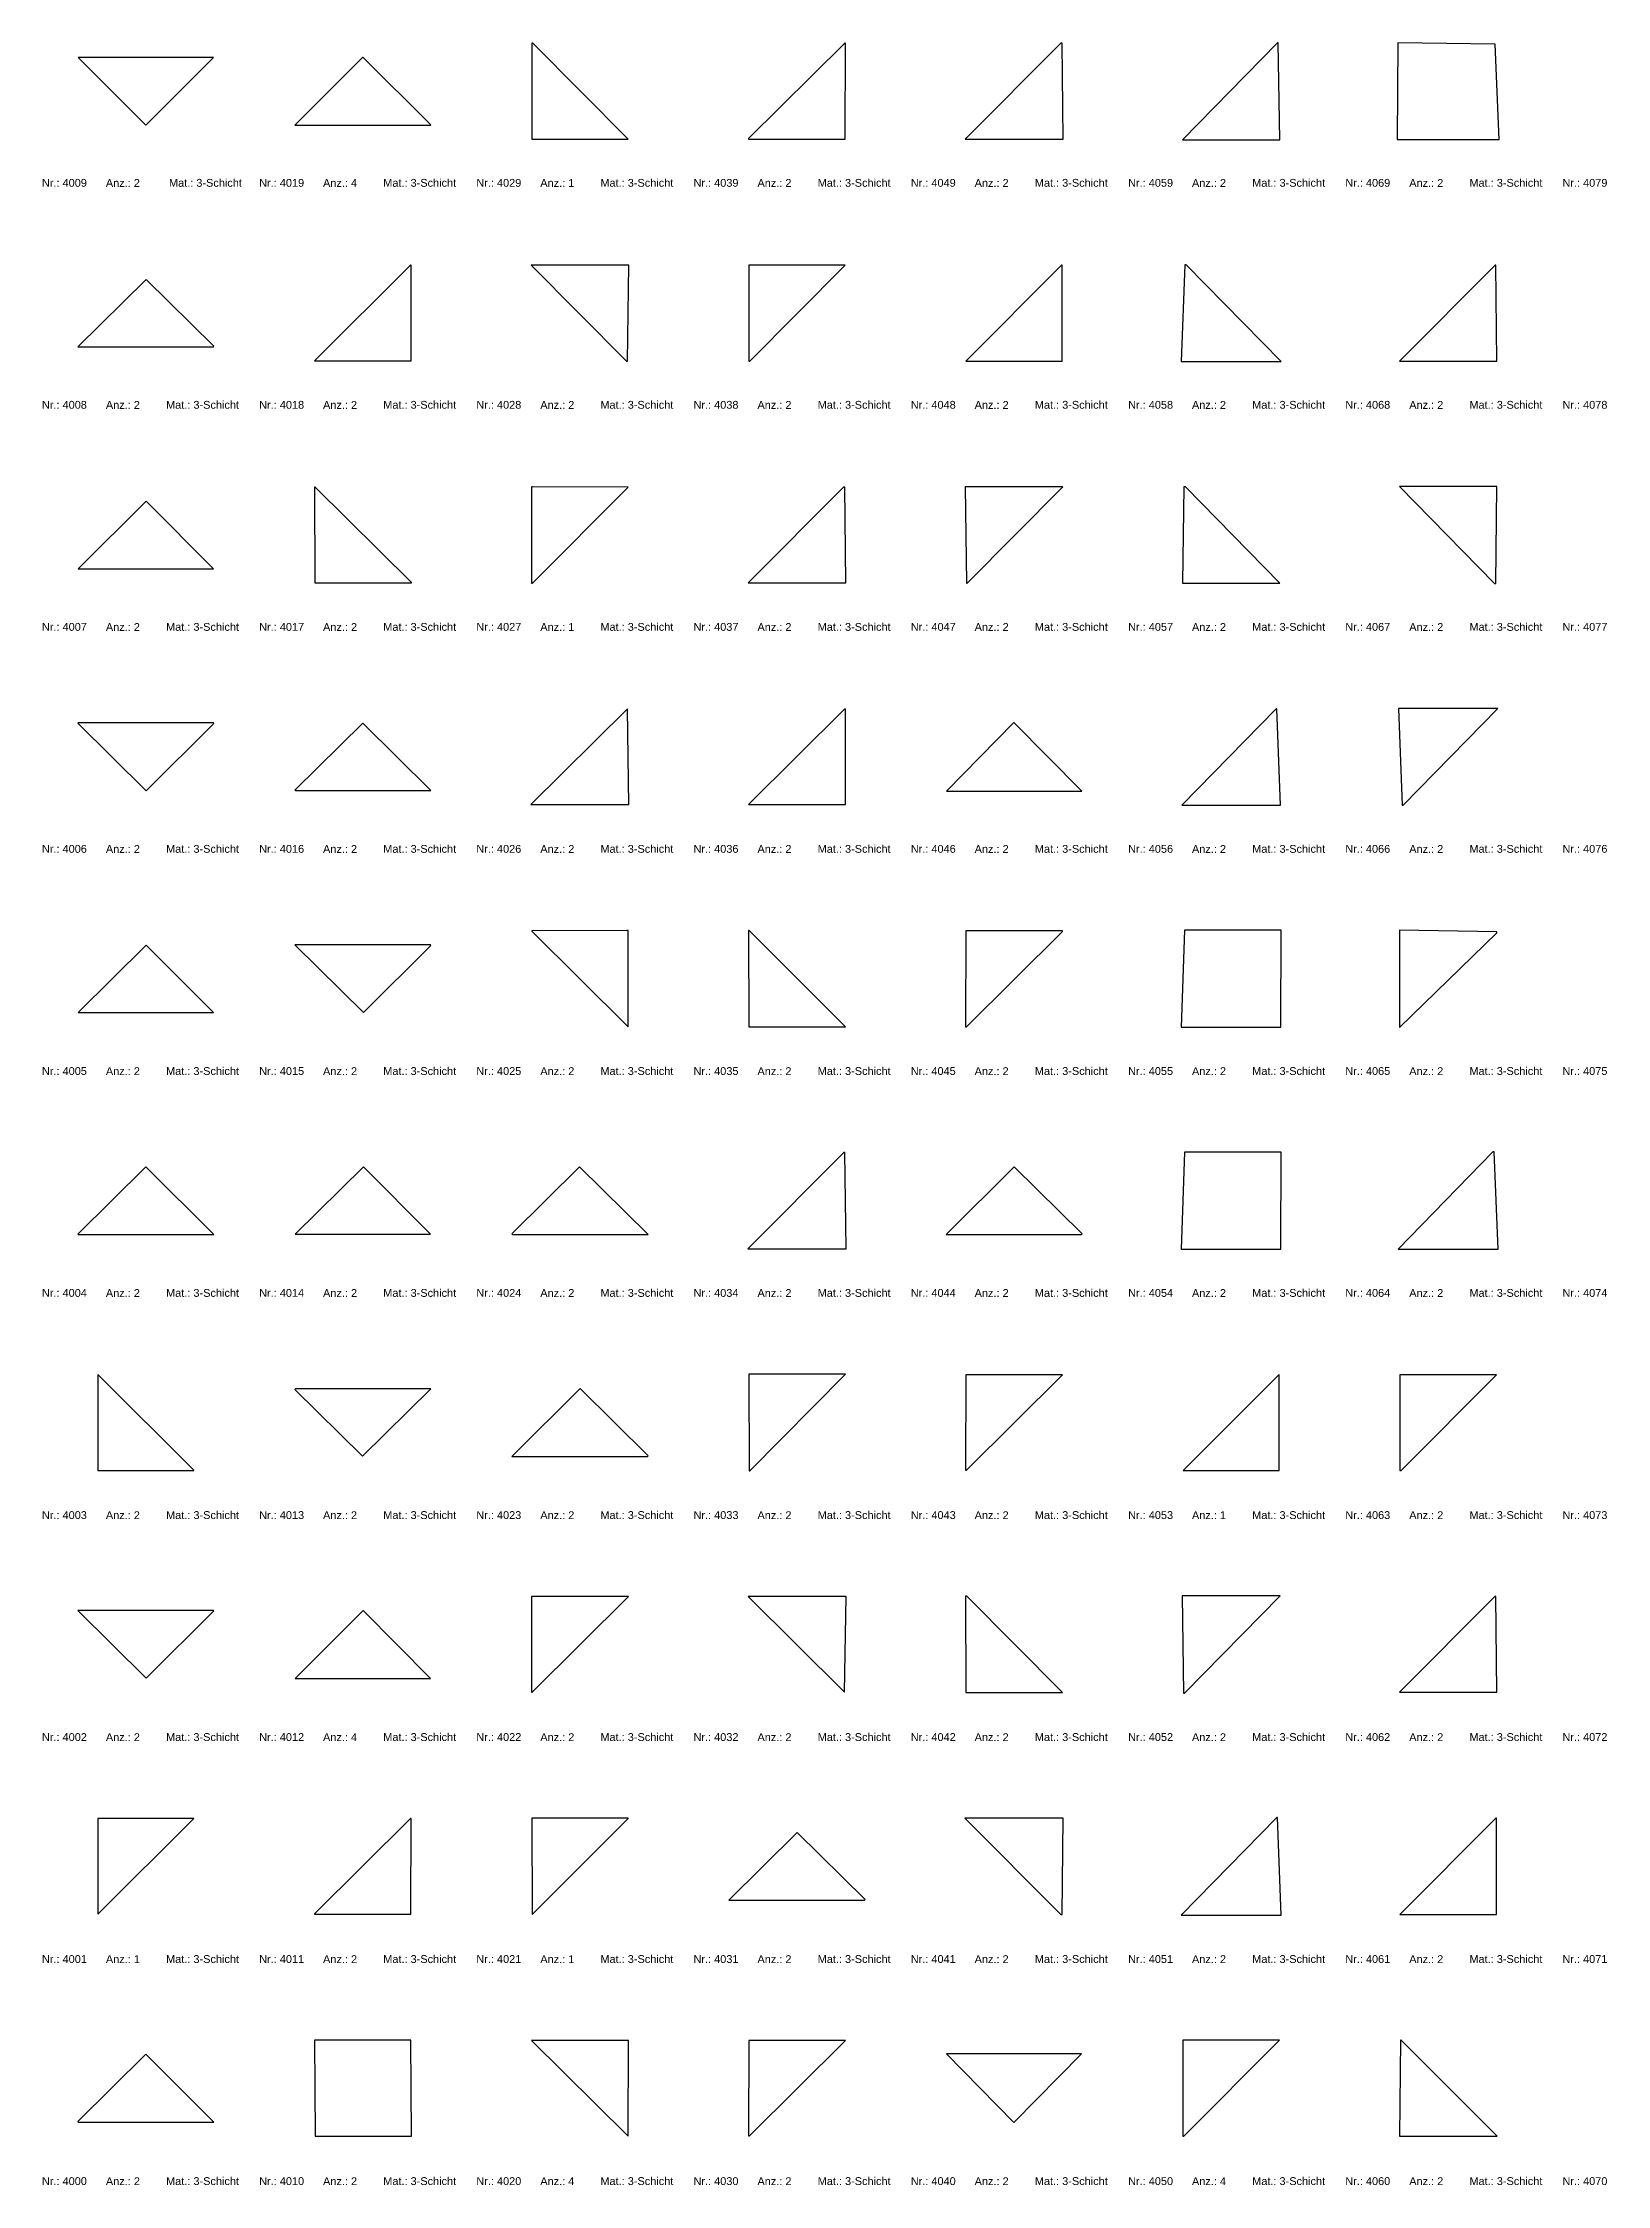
# Model space of a CAD drawing. Header units: millimetres. Extents: x -1099 to 66227, y -20588 to 1633.
# Drawn here: x -1099 to 15115, y -20588 to 1619 of the extents above; entities that cross this region are included whole.
import ezdxf

# ---------------------------------------------------------------- set-up
doc = ezdxf.new("R2010")
doc.units = ezdxf.units.MM
doc.header["$LTSCALE"] = 12.5
doc.layers.add('CURVES', color=1, linetype='Continuous', true_color=0xff0000)
doc.layers.add('TEXT', color=1, linetype='Continuous', true_color=0xff0000)
doc.styles.add('ARIAL_REGULAR', font='arial.ttf')

msp = doc.modelspace()

# ---------------------------------------------------------------- linework, layer by layer
at = {"layer": 'CURVES'}
for points in [[(3980, 1615), (3969, 1615), (3968, 619), (4968, 619)], [(7221, 1614), (7212, 1614), (6216, 628), (6216, 620), (7218, 620)], [(9465, 1615), (9451, 1614), (8460, 620), (9476, 620)], [(11706, 1619), (11697, 1619), (10714, 615), (11721, 615)], [(13954, 1606), (12944, 1619), (12940, 616), (13995, 616)], [(671, 1468), (-734, 1468), (-32, 766), (-32, 766)], [(2923, 770), (2219, 1469), (1513, 766), (2919, 766)], [(673, -1527), (-28, -833), (-737, -1532), (668, -1532)], [(2720, -687), (2712, -687), (1716, -1679), (2720, -1679)], [(4973, -685), (3963, -685), (4952, -1681), (4961, -1681)], [(7218, -686), (6218, -686), (6219, -1680), (6229, -1680)], [(9468, -686), (9460, -686), (8468, -1680), (9468, -1680)], [(10752, -681), (10738, -681), (10701, -1685), (11735, -1685)], [(13961, -685), (13955, -685), (12963, -1680), (13972, -1680)], [(2721, -3975), (1724, -2987), (1716, -2987), (1720, -3979), (2721, -3979)], [(3977, -2984), (3967, -2984), (3967, -3982), (3976, -3982), (4969, -2986)], [(7213, -2986), (7201, -2986), (6211, -3979), (7225, -3979)], [(9474, -2985), (8461, -2985), (8474, -3981), (8483, -3981)], [(10744, -2983), (10726, -2983), (10712, -3983), (11723, -3983)], [(13972, -2981), (12963, -2981), (13947, -3984), (13960, -3984)], [(-28, -3133), (-733, -3833), (670, -3833)], [(4960, -5288), (4959, -5288), (3959, -6277), (4976, -6277)], [(7222, -5288), (7211, -5288), (6214, -6278), (7220, -6278)], [(11692, -5283), (11686, -5283), (10707, -6283), (11729, -6283)], [(13982, -5281), (12953, -5281), (12990, -6284), (13000, -6284)], [(668, -5430), (-735, -5430), (-737, -5433), (-30, -6135), (674, -5436)], [(2216, -5433), (1513, -6127), (1519, -6133), (2923, -6133)], [(8965, -5427), (8266, -6139), (9669, -6139)], [(-27, -7734), (-735, -8432), (671, -8432)], [(2918, -7732), (1513, -7732), (2223, -8433), (2923, -7738)], [(4967, -7584), (4954, -7584), (3969, -7586), (3969, -7590), (4967, -8581)], [(6223, -7584), (6216, -7584), (6217, -8581), (7220, -8581)], [(9471, -7586), (8467, -7586), (8466, -8580), (8473, -8580), (9471, -7592)], [(11736, -7579), (10735, -7579), (10700, -8586), (11733, -8586)], [(13973, -7595), (12963, -7578), (12962, -7578), (12962, -8587), (13973, -7606)], [(7214, -9883), (7204, -9883), (6208, -10882), (7227, -10882)], [(11736, -9879), (10736, -9880), (10700, -10886), (11733, -10886)], [(13944, -9878), (13931, -9878), (12950, -10887), (13986, -10887)], [(673, -10733), (-31, -10031), (-737, -10729), (-732, -10734), (673, -10734)], [(2920, -10731), (2223, -10034), (1516, -10731), (2920, -10731)], [(4464, -10031), (3763, -10727), (3770, -10734), (5174, -10734)], [(9673, -10726), (8970, -10032), (8263, -10733), (9665, -10733)], [(466, -13178), (-529, -12185), (-529, -13180), (466, -13180)], [(7219, -12182), (6217, -12182), (6221, -13183), (6229, -13183)], [(9469, -12189), (8469, -12189), (8466, -13177), (8475, -13177)], [(11715, -12186), (10721, -13179), (11703, -13179), (11715, -13179)], [(13970, -12187), (12968, -12187), (12966, -13179), (12980, -13179)], [(2923, -12333), (1520, -12333), (1513, -12339), (2215, -13032)], [(5174, -13029), (4470, -12331), (3762, -13034), (5169, -13034)], [(669, -14631), (-737, -14631), (-27, -15334), (673, -14635)], [(2220, -14630), (1517, -15335), (2920, -15335)], [(4970, -14486), (3967, -14486), (3966, -15479), (3973, -15479)], [(7226, -14487), (6210, -14487), (7209, -15478), (7210, -15478)], [(8477, -14484), (8465, -14484), (8467, -15481), (9471, -15481)], [(11725, -14479), (10710, -14479), (10725, -15487), (10734, -15487)], [(13961, -14487), (13952, -14487), (12963, -15479), (13972, -15479)], [(465, -16786), (-529, -16786), (-528, -17779)], [(2715, -16787), (2713, -16787), (1716, -17774), (1716, -17779), (2715, -17779), (2720, -16787)], [(4966, -16784), (3970, -16784), (3971, -17781), (4966, -16789)], [(9476, -16784), (8459, -16784), (9454, -17781), (9465, -17781)], [(11697, -16778), (11690, -16778), (10700, -17788), (11736, -17788)], [(13970, -16784), (13960, -16784), (12966, -17781), (13968, -17781)], [(7424, -17626), (6720, -16931), (6012, -17634), (7416, -17634)], [(2715, -19086), (1715, -19086), (1722, -20079), (2721, -20079)], [(4971, -19088), (3965, -19088), (4964, -20077), (4969, -20077)], [(7221, -19088), (6217, -19088), (6215, -20078), (6224, -20078)], [(11720, -19085), (10718, -19085), (10716, -20080), (10728, -20080)], [(12979, -19084), (12973, -19084), (12962, -20081), (13974, -20081)], [(673, -19934), (-32, -19231), (-737, -19930), (-732, -19934), (672, -19934)], [(9668, -19227), (8267, -19227), (8964, -19938)]]:
    msp.add_lwpolyline(points, close=True, dxfattribs=at)

# ---------------------------------------------------------------- texts
at = {"layer": 'TEXT', "attachment_point": 7, "style": 'ARIAL_REGULAR'}
for s, insert, char_height, width in [('Nr.: 4009', (-1109, 126), 81.1, 1080.49), ('Anz.: 2', (-446, 126), 81.1, 853.81), ('Mat.: 3-Schicht', (208, 126), 81.15, 1665.28), ('Nr.: 4019', (1143, 126), 81.1, 1080.49), ('Anz.: 4', (1805, 126), 81.1, 854.69), ('Mat.: 3-Schicht', (2429, 126), 81.15, 1665.28), ('Nr.: 4029', (3394, 126), 81.1, 1080.49), ('Anz.: 1', (4057, 126), 81.1, 824.7), ('Mat.: 3-Schicht', (4680, 126), 81.15, 1665.28), ('Nr.: 4039', (5645, 126), 81.1, 1080.49), ('Anz.: 2', (6308, 126), 81.1, 853.81), ('Mat.: 3-Schicht', (6932, 126), 81.15, 1665.28), ('Nr.: 4049', (7897, 126), 81.1, 1080.49), ('Anz.: 2', (8559, 126), 81.1, 853.81), ('Mat.: 3-Schicht', (9183, 126), 81.15, 1665.28), ('Nr.: 4059', (10150, 126), 81.1, 1080.49), ('Anz.: 2', (10812, 126), 81.1, 853.81), ('Mat.: 3-Schicht', (11436, 126), 81.15, 1665.28), ('Nr.: 4069', (12401, 126), 81.1, 1080.49), ('Anz.: 2', (13064, 126), 81.1, 853.81), ('Mat.: 3-Schicht', (13688, 126), 81.15, 1665.28), ('Nr.: 4079', (14652, 126), 81.1, 1080.49), ('Nr.: 4008', (-1109, -2175), 81.1, 1080.49), ('Anz.: 2', (-446, -2175), 81.1, 853.81), ('Mat.: 3-Schicht', (178, -2175), 81.15, 1665.28), ('Nr.: 4018', (1143, -2175), 81.1, 1080.49), ('Anz.: 2', (1805, -2175), 81.1, 853.81), ('Mat.: 3-Schicht', (2429, -2175), 81.15, 1665.28), ('Nr.: 4028', (3394, -2175), 81.1, 1080.49), ('Anz.: 2', (4057, -2175), 81.1, 853.81), ('Mat.: 3-Schicht', (4680, -2175), 81.15, 1665.28), ('Nr.: 4038', (5645, -2175), 81.1, 1080.49), ('Anz.: 2', (6308, -2175), 81.1, 853.81), ('Mat.: 3-Schicht', (6932, -2175), 81.15, 1665.28), ('Nr.: 4048', (7897, -2175), 81.1, 1080.49), ('Anz.: 2', (8559, -2175), 81.1, 853.81), ('Mat.: 3-Schicht', (9183, -2175), 81.15, 1665.28), ('Nr.: 4058', (10150, -2175), 81.1, 1080.49), ('Anz.: 2', (10812, -2175), 81.1, 853.81), ('Mat.: 3-Schicht', (11436, -2175), 81.15, 1665.28), ('Nr.: 4068', (12401, -2175), 81.1, 1080.49), ('Anz.: 2', (13064, -2175), 81.1, 853.81), ('Mat.: 3-Schicht', (13688, -2175), 81.15, 1665.28), ('Nr.: 4078', (14652, -2175), 81.1, 1080.49), ('Nr.: 4007', (-1109, -4477), 81.1, 1079.61), ('Anz.: 2', (-446, -4477), 81.1, 853.81), ('Mat.: 3-Schicht', (178, -4477), 81.15, 1665.28), ('Nr.: 4017', (1143, -4477), 81.1, 1079.61), ('Anz.: 2', (1805, -4477), 81.1, 853.81), ('Mat.: 3-Schicht', (2429, -4477), 81.15, 1665.28), ('Nr.: 4027', (3394, -4477), 81.1, 1079.61), ('Anz.: 1', (4057, -4477), 81.1, 824.7), ('Mat.: 3-Schicht', (4680, -4477), 81.15, 1665.28), ('Nr.: 4037', (5645, -4477), 81.1, 1079.61), ('Anz.: 2', (6308, -4477), 81.1, 853.81), ('Mat.: 3-Schicht', (6932, -4477), 81.15, 1665.28), ('Nr.: 4047', (7897, -4477), 81.1, 1079.61), ('Anz.: 2', (8559, -4477), 81.1, 853.81), ('Mat.: 3-Schicht', (9183, -4477), 81.15, 1665.28), ('Nr.: 4057', (10150, -4477), 81.1, 1079.61), ('Anz.: 2', (10812, -4477), 81.1, 853.81), ('Mat.: 3-Schicht', (11436, -4477), 81.15, 1665.28), ('Nr.: 4067', (12401, -4477), 81.1, 1079.61), ('Anz.: 2', (13064, -4477), 81.1, 853.81), ('Mat.: 3-Schicht', (13688, -4477), 81.15, 1665.28), ('Nr.: 4077', (14652, -4477), 81.1, 1079.61), ('Nr.: 4006', (-1109, -6778), 81.1, 1079.61), ('Anz.: 2', (-446, -6778), 81.1, 853.81), ('Mat.: 3-Schicht', (178, -6778), 81.15, 1665.28), ('Nr.: 4016', (1143, -6778), 81.1, 1079.61), ('Anz.: 2', (1805, -6778), 81.1, 853.81), ('Mat.: 3-Schicht', (2429, -6778), 81.15, 1665.28), ('Nr.: 4026', (3394, -6778), 81.1, 1079.61), ('Anz.: 2', (4057, -6778), 81.1, 853.81), ('Mat.: 3-Schicht', (4680, -6778), 81.15, 1665.28), ('Nr.: 4036', (5645, -6778), 81.1, 1079.61), ('Anz.: 2', (6308, -6778), 81.1, 853.81), ('Mat.: 3-Schicht', (6932, -6778), 81.15, 1665.28), ('Nr.: 4046', (7897, -6778), 81.1, 1079.61), ('Anz.: 2', (8559, -6778), 81.1, 853.81), ('Mat.: 3-Schicht', (9183, -6778), 81.15, 1665.28), ('Nr.: 4056', (10150, -6778), 81.1, 1079.61), ('Anz.: 2', (10812, -6778), 81.1, 853.81), ('Mat.: 3-Schicht', (11436, -6778), 81.15, 1665.28), ('Nr.: 4066', (12401, -6778), 81.1, 1079.61), ('Anz.: 2', (13064, -6778), 81.1, 853.81), ('Mat.: 3-Schicht', (13688, -6778), 81.15, 1665.28), ('Nr.: 4076', (14652, -6778), 81.1, 1079.61), ('Nr.: 4005', (-1109, -9081), 81.1, 1081.37), ('Anz.: 2', (-446, -9081), 81.1, 853.81), ('Mat.: 3-Schicht', (178, -9081), 81.15, 1665.28), ('Nr.: 4015', (1143, -9081), 81.1, 1081.37), ('Anz.: 2', (1805, -9081), 81.1, 853.81), ('Mat.: 3-Schicht', (2429, -9081), 81.15, 1665.28), ('Nr.: 4025', (3394, -9081), 81.1, 1081.37), ('Anz.: 2', (4057, -9081), 81.1, 853.81), ('Mat.: 3-Schicht', (4680, -9081), 81.15, 1665.28), ('Nr.: 4035', (5645, -9081), 81.1, 1081.37), ('Anz.: 2', (6308, -9081), 81.1, 853.81), ('Mat.: 3-Schicht', (6932, -9081), 81.15, 1665.28), ('Nr.: 4045', (7897, -9081), 81.1, 1081.37), ('Anz.: 2', (8559, -9081), 81.1, 853.81), ('Mat.: 3-Schicht', (9183, -9081), 81.15, 1665.28), ('Nr.: 4055', (10150, -9081), 81.1, 1081.37), ('Anz.: 2', (10812, -9081), 81.1, 853.81), ('Mat.: 3-Schicht', (11436, -9081), 81.15, 1665.28), ('Nr.: 4065', (12401, -9081), 81.1, 1081.37), ('Anz.: 2', (13064, -9081), 81.1, 853.81), ('Mat.: 3-Schicht', (13688, -9081), 81.15, 1665.28), ('Nr.: 4075', (14652, -9081), 81.1, 1081.37), ('Nr.: 4004', (-1109, -11381), 81.1, 1078.73), ('Anz.: 2', (-446, -11381), 81.1, 853.81), ('Mat.: 3-Schicht', (178, -11381), 81.15, 1665.28), ('Nr.: 4014', (1143, -11381), 81.1, 1078.73), ('Anz.: 2', (1805, -11381), 81.1, 853.81), ('Mat.: 3-Schicht', (2429, -11381), 81.15, 1665.28), ('Nr.: 4024', (3394, -11381), 81.1, 1078.73), ('Anz.: 2', (4057, -11381), 81.1, 853.81), ('Mat.: 3-Schicht', (4680, -11381), 81.15, 1665.28), ('Nr.: 4034', (5645, -11381), 81.1, 1078.73), ('Anz.: 2', (6308, -11381), 81.1, 853.81), ('Mat.: 3-Schicht', (6932, -11381), 81.15, 1665.28), ('Nr.: 4044', (7897, -11381), 81.1, 1078.73), ('Anz.: 2', (8559, -11381), 81.1, 853.81), ('Mat.: 3-Schicht', (9183, -11381), 81.15, 1665.28), ('Nr.: 4054', (10150, -11381), 81.1, 1078.73), ('Anz.: 2', (10812, -11381), 81.1, 853.81), ('Mat.: 3-Schicht', (11436, -11381), 81.15, 1665.28), ('Nr.: 4064', (12401, -11381), 81.1, 1078.73), ('Anz.: 2', (13064, -11381), 81.1, 853.81), ('Mat.: 3-Schicht', (13688, -11381), 81.15, 1665.28), ('Nr.: 4074', (14652, -11381), 81.1, 1078.73), ('Nr.: 4003', (-1109, -13684), 81.1, 1079.61), ('Anz.: 2', (-446, -13684), 81.1, 853.81), ('Mat.: 3-Schicht', (178, -13684), 81.15, 1665.28), ('Nr.: 4013', (1143, -13684), 81.1, 1079.61), ('Anz.: 2', (1805, -13684), 81.1, 853.81), ('Mat.: 3-Schicht', (2429, -13684), 81.15, 1665.28), ('Nr.: 4023', (3394, -13684), 81.1, 1079.61), ('Anz.: 2', (4057, -13684), 81.1, 853.81), ('Mat.: 3-Schicht', (4680, -13684), 81.15, 1665.28), ('Nr.: 4033', (5645, -13684), 81.1, 1079.61), ('Anz.: 2', (6308, -13684), 81.1, 853.81), ('Mat.: 3-Schicht', (6932, -13684), 81.15, 1665.28), ('Nr.: 4043', (7897, -13684), 81.1, 1079.61), ('Anz.: 2', (8559, -13684), 81.1, 853.81), ('Mat.: 3-Schicht', (9183, -13684), 81.15, 1665.28), ('Nr.: 4053', (10150, -13684), 81.1, 1079.61), ('Anz.: 1', (10812, -13684), 81.1, 824.7), ('Mat.: 3-Schicht', (11436, -13684), 81.15, 1665.28), ('Nr.: 4063', (12401, -13684), 81.1, 1079.61), ('Anz.: 2', (13064, -13684), 81.1, 853.81), ('Mat.: 3-Schicht', (13688, -13684), 81.15, 1665.28), ('Nr.: 4073', (14652, -13684), 81.1, 1079.61), ('Nr.: 4002', (-1109, -15985), 81.1, 1077.85), ('Anz.: 2', (-446, -15985), 81.1, 853.81), ('Mat.: 3-Schicht', (178, -15985), 81.15, 1665.28), ('Nr.: 4012', (1143, -15985), 81.1, 1077.85), ('Anz.: 4', (1805, -15985), 81.1, 854.69), ('Mat.: 3-Schicht', (2429, -15985), 81.15, 1665.28), ('Nr.: 4022', (3394, -15985), 81.1, 1077.85), ('Anz.: 2', (4057, -15985), 81.1, 853.81), ('Mat.: 3-Schicht', (4680, -15985), 81.15, 1665.28), ('Nr.: 4032', (5645, -15985), 81.1, 1077.85), ('Anz.: 2', (6308, -15985), 81.1, 853.81), ('Mat.: 3-Schicht', (6932, -15985), 81.15, 1665.28), ('Nr.: 4042', (7897, -15985), 81.1, 1077.85), ('Anz.: 2', (8559, -15985), 81.1, 853.81), ('Mat.: 3-Schicht', (9183, -15985), 81.15, 1665.28), ('Nr.: 4052', (10150, -15985), 81.1, 1077.85), ('Anz.: 2', (10812, -15985), 81.1, 853.81), ('Mat.: 3-Schicht', (11436, -15985), 81.15, 1665.28), ('Nr.: 4062', (12401, -15985), 81.1, 1077.85), ('Anz.: 2', (13064, -15985), 81.1, 853.81), ('Mat.: 3-Schicht', (13688, -15985), 81.15, 1665.28), ('Nr.: 4072', (14652, -15985), 81.1, 1077.85), ('Nr.: 4001', (-1109, -18286), 81.1, 1048.74), ('Anz.: 1', (-446, -18286), 81.1, 824.7), ('Mat.: 3-Schicht', (178, -18286), 81.15, 1665.28), ('Nr.: 4011', (1143, -18286), 81.1, 1048.74), ('Anz.: 2', (1805, -18286), 81.1, 853.81), ('Mat.: 3-Schicht', (2429, -18286), 81.15, 1665.28), ('Nr.: 4021', (3394, -18286), 81.1, 1048.74), ('Anz.: 1', (4057, -18286), 81.1, 824.7), ('Mat.: 3-Schicht', (4680, -18286), 81.15, 1665.28), ('Nr.: 4031', (5645, -18286), 81.1, 1048.74), ('Anz.: 2', (6308, -18286), 81.1, 853.81), ('Mat.: 3-Schicht', (6932, -18286), 81.15, 1665.28), ('Nr.: 4041', (7897, -18286), 81.1, 1048.74), ('Anz.: 2', (8559, -18286), 81.1, 853.81), ('Mat.: 3-Schicht', (9183, -18286), 81.15, 1665.28), ('Nr.: 4051', (10150, -18286), 81.1, 1048.74), ('Anz.: 2', (10812, -18286), 81.1, 853.81), ('Mat.: 3-Schicht', (11436, -18286), 81.15, 1665.28), ('Nr.: 4061', (12401, -18286), 81.1, 1048.74), ('Anz.: 2', (13064, -18286), 81.1, 853.81), ('Mat.: 3-Schicht', (13688, -18286), 81.15, 1665.28), ('Nr.: 4071', (14652, -18286), 81.1, 1048.74), ('Nr.: 4000', (-1109, -20588), 81.1, 1079.61), ('Anz.: 2', (-446, -20588), 81.1, 853.81), ('Mat.: 3-Schicht', (178, -20588), 81.15, 1665.28), ('Nr.: 4010', (1143, -20588), 81.1, 1079.61), ('Anz.: 2', (1805, -20588), 81.1, 853.81), ('Mat.: 3-Schicht', (2429, -20588), 81.15, 1665.28), ('Nr.: 4020', (3394, -20588), 81.1, 1079.61), ('Anz.: 4', (4057, -20588), 81.1, 854.69), ('Mat.: 3-Schicht', (4680, -20588), 81.15, 1665.28), ('Nr.: 4030', (5645, -20588), 81.1, 1079.61), ('Anz.: 2', (6308, -20588), 81.1, 853.81), ('Mat.: 3-Schicht', (6932, -20588), 81.15, 1665.28), ('Nr.: 4040', (7897, -20588), 81.1, 1079.61), ('Anz.: 2', (8559, -20588), 81.1, 853.81), ('Mat.: 3-Schicht', (9183, -20588), 81.15, 1665.28), ('Nr.: 4050', (10150, -20588), 81.1, 1079.61), ('Anz.: 4', (10812, -20588), 81.1, 854.69), ('Mat.: 3-Schicht', (11436, -20588), 81.15, 1665.28), ('Nr.: 4060', (12401, -20588), 81.1, 1079.61), ('Anz.: 2', (13064, -20588), 81.1, 853.81), ('Mat.: 3-Schicht', (13688, -20588), 81.15, 1665.28), ('Nr.: 4070', (14652, -20588), 81.1, 1079.61)]:
    msp.add_mtext(s, dxfattribs=dict(at, insert=insert, char_height=char_height, width=width))

doc.saveas('drawing.dxf')
